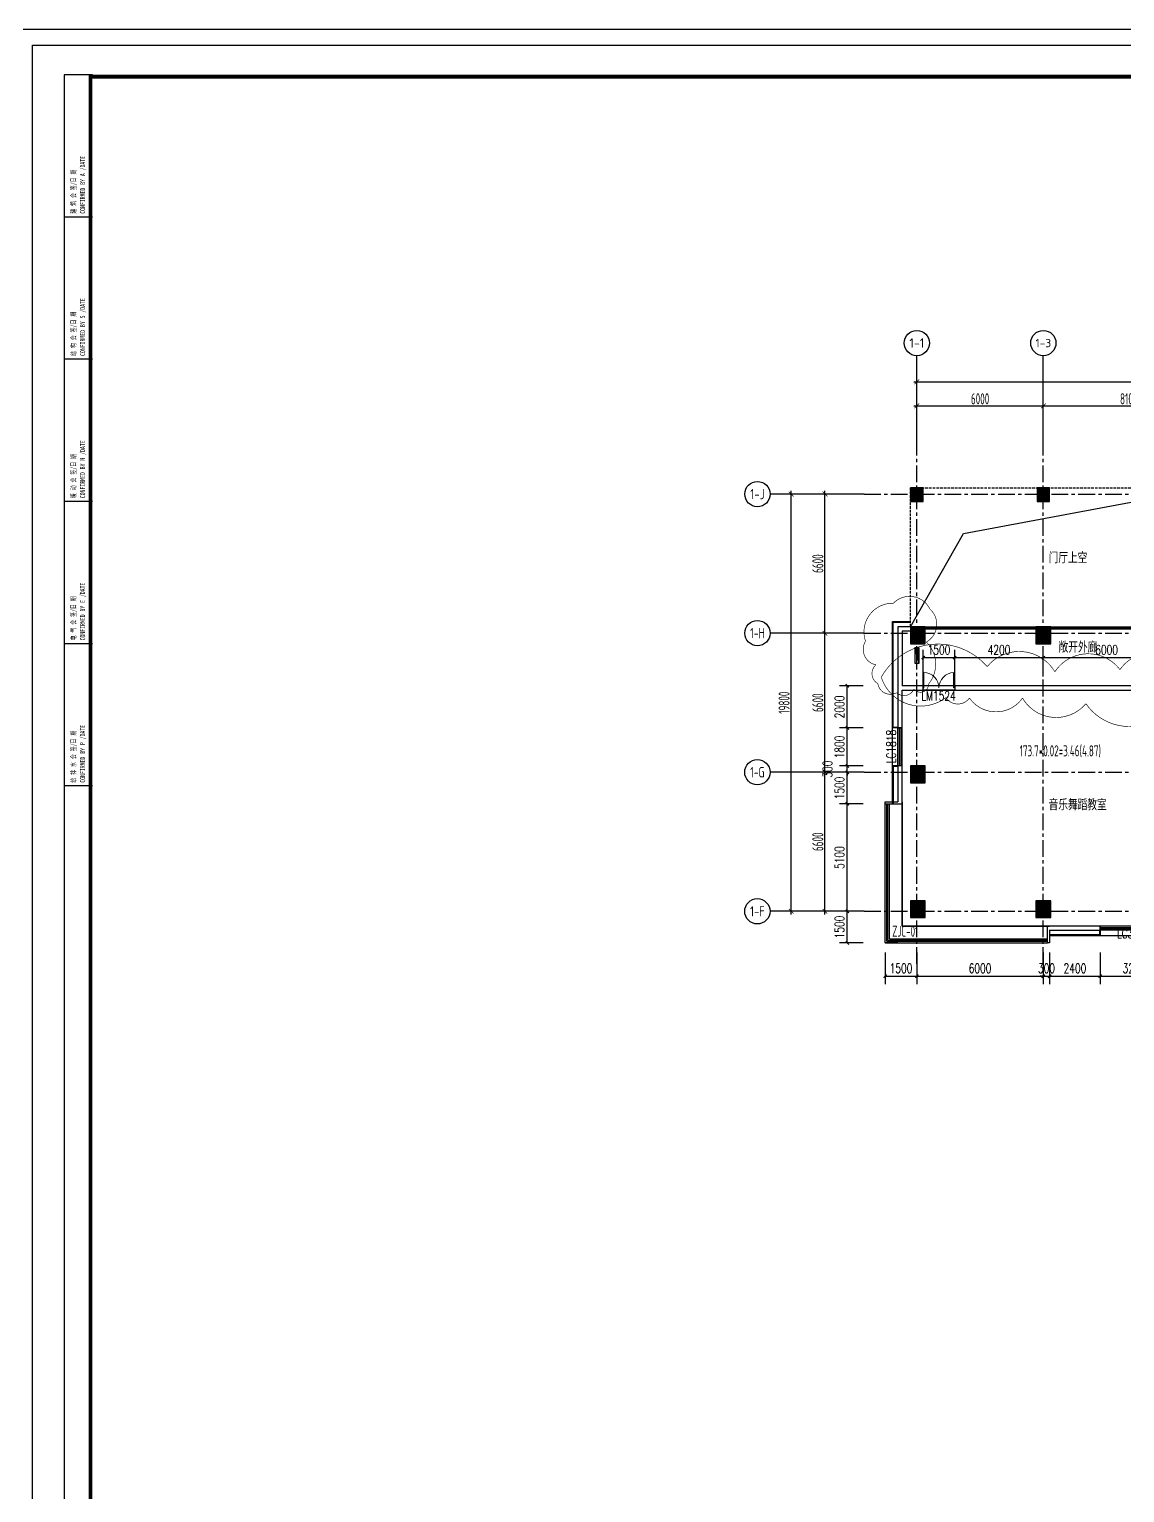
# Model space of a CAD drawing. Header units: millimetres. Extents: x -1048436 to -185795, y -983427 to 400387.
# Drawn here: x -795614 to -743652, y -324210 to -254760 of the extents above; entities that cross this region are included whole.
import ezdxf
from ezdxf.enums import TextEntityAlignment as Align

# ---------------------------------------------------------------- set-up
doc = ezdxf.new("R2010")
doc.units = ezdxf.units.MM
doc.header["$LTSCALE"] = 500
doc.linetypes.add('DASH', pattern=[0.35, 0.25, -0.1])
doc.linetypes.add('一层轴网$0$CENTER', pattern=[50.8, 31.75, -6.35, 6.35, -6.35])
for name, color, linetype in [('2017_11-sheet-L2$0$C-SHET-TTLB', 11, 'Continuous'), ('AXIS_TEXT', 7, 'Continuous'), ('C-SHET-TTLB', 11, 'Continuous'), ('COLUMN', 254, 'Continuous'), ('P-消火栓-VPIPE', 1, 'Continuous'), ('PUB_DIM', 3, 'Continuous'), ('PUB_HATCH', 8, 'Continuous'), ('WINDOW', 4, 'Continuous'), ('WINDOW_TEXT', 7, 'Continuous'), ('一层轴网$0$建-文字', 4, 'Continuous'), ('一层轴网$0$建-符号', 150, 'Continuous'), ('一层轴网$0$建-轴线', 1, '一层轴网$0$CENTER'), ('建-墙', 254, 'Continuous'), ('建-幕墙', 140, 'Continuous'), ('建-文字', 4, 'Continuous'), ('建-楼梯-扶手栏杆', 3, 'Continuous'), ('建-符号-门编号', 13, 'Continuous'), ('建-门扇', 32, 'Continuous')]:
    doc.layers.add(name, color=color, linetype=linetype)
doc.layers.add('建-非打-01', color=6, linetype='Continuous', plot=False)
doc.styles.add('2017_11-sheet-L2$0$SHEET-ECADI', font='simhei.ttf', dxfattribs={"width": 0.7})
doc.styles.add('_TCH_DIM_T3', font='SIMPLEX', dxfattribs={"width": 0.705882, "bigfont": 'GBCBIG'})
doc.styles.add('_TCH_WINDOW', font='SIMPLEX', dxfattribs={"height": 3.5, "bigfont": 'GBCBIG'})
doc.styles.add('COMPLEX', font='COMPLEX')
doc.styles.add('ECADI', font='hzs.shx', dxfattribs={"width": 0.7, "bigfont": 'hztxt.shx'})
doc.styles.add('XD2008', font='xd-hzs.shx', dxfattribs={"width": 0.7, "bigfont": 'xd-hztxt.shx'})
doc.styles.add('一层轴网$0$XD2008', font='xd-hzs.shx', dxfattribs={"width": 0.7, "bigfont": 'xd-hztxt.shx'})
doc.styles.add('一层轴网$0$XD2008_T3', font='xd-hzs.shx', dxfattribs={"width": 0.7, "bigfont": 'xd-hztxt.shx'})
doc.dimstyles.new('_TCH_ARCH&&150', dxfattribs={"dimtxt": 446.25, "dimasz": 150, "dimexe": 375, "dimexo": 450, "dimgap": 150, "dimtad": 1, "dimdec": 0, "dimzin": 0, "dimdsep": 46, "dimtxsty": '_TCH_DIM_T3', "dimblk": 'ARCHTICK', "dimcen": 0.09, "dimclrt": 7, "dimazin": 2, "dimtfac": 1, "dimtdec": 0, "dimtix": 1, "dimtmove": 2, "dimatfit": 3, "dimldrblk": 'ARCHTICK', "dimfxl": 1, "dimtolj": 1, "dimtzin": 0, "dimarcsym": 0})
doc.dimstyles.new('一层轴网$0$XD100&&150', dxfattribs={"dimtxt": 525, "dimasz": 225, "dimexe": 150, "dimexo": 150, "dimgap": 75, "dimtad": 1, "dimdec": 0, "dimdsep": 46, "dimtxsty": '一层轴网$0$XD2008_T3', "dimblk": '一层轴网$0$_ARCHTICK', "dimcen": 2.5, "dimdle": 150, "dimclrt": 7, "dimaunit": 1, "dimadec": 0, "dimazin": 0, "dimtfac": 1, "dimtdec": 0, "dimtix": 1, "dimtmove": 0, "dimatfit": 3, "dimfxl": 1, "dimtolj": 1, "dimtzin": 0, "dimarcsym": 0})

# ---------------------------------------------------------------- blocks, each defined once
blk = doc.blocks.new('_AXISO')
blk.add_circle((0, 0), 0.5)
at = {"layer": 'AXIS_TEXT', "style": 'COMPLEX', "width": 1.041667}
blk.add_attdef('A', text='', height=0.56, dxfattribs=at).set_placement((-0.25, -0.28), (0.25, -0.28), align=Align.FIT)
blk = doc.blocks.new('一层轴网$0$_ARCHTICK')
at = {"color": 0, "linetype": 'ByBlock', "const_width": 0.15}
blk.add_lwpolyline([(-0.5, -0.5), (0.5, 0.5)], dxfattribs=at)
blk = doc.blocks.new('*D2916')
at = {"layer": 'Defpoints', "color": 0, "transparency": 16777216}
for p in [(-4510, 79776), (-2650, 79776), (-2650, 73176)]:
    blk.add_point(p, dxfattribs=at)
at = {"layer": '一层轴网$0$建-符号', "color": 0, "lineweight": -2, "transparency": 16777216}
for p, q in [((-4510, 73026), (-4510, 79926)), ((-2800, 79776), (-4660, 79776)), ((-2800, 73176), (-4660, 73176))]:
    blk.add_line(p, q, dxfattribs=at)
at = {"layer": '一层轴网$0$建-符号', "color": 0, "lineweight": -2, "transparency": 16777216, "xscale": 225, "yscale": 225, "zscale": 225}
for p, rotation in [((-4510, 79776), 90), ((-4510, 73176), 270)]:
    blk.add_blockref('一层轴网$0$_ARCHTICK', p, dxfattribs=dict(at, rotation=rotation))
at = {"layer": '一层轴网$0$建-符号', "color": 7, "transparency": 16777216, "insert": (-4848, 76476), "char_height": 525, "attachment_point": 5, "rotation": 90, "style": '一层轴网$0$XD2008_T3'}
blk.add_mtext('\\A1;6600', dxfattribs=at)
blk = doc.blocks.new('*D2917')
at = {"layer": 'Defpoints', "color": 0, "transparency": 16777216}
for p in [(-4510, 73176), (-2650, 73176), (-2650, 66576)]:
    blk.add_point(p, dxfattribs=at)
at = {"layer": '一层轴网$0$建-符号', "color": 0, "lineweight": -2, "transparency": 16777216}
for p, q in [((-2800, 73176), (-4660, 73176)), ((-4510, 66426), (-4510, 73326)), ((-2800, 66576), (-4660, 66576))]:
    blk.add_line(p, q, dxfattribs=at)
at = {"layer": '一层轴网$0$建-符号', "color": 0, "lineweight": -2, "transparency": 16777216, "xscale": 225, "yscale": 225, "zscale": 225}
for p, rotation in [((-4510, 73176), 90), ((-4510, 66576), 270)]:
    blk.add_blockref('一层轴网$0$_ARCHTICK', p, dxfattribs=dict(at, rotation=rotation))
at = {"layer": '一层轴网$0$建-符号', "color": 7, "transparency": 16777216, "insert": (-4848, 69876), "char_height": 525, "attachment_point": 5, "rotation": 90, "style": '一层轴网$0$XD2008_T3'}
blk.add_mtext('\\A1;6600', dxfattribs=at)
blk = doc.blocks.new('*D2918')
at = {"layer": 'Defpoints', "color": 0, "transparency": 16777216}
for p in [(-4510, 66576), (-2650, 66576), (-2650, 59976)]:
    blk.add_point(p, dxfattribs=at)
at = {"layer": '一层轴网$0$建-符号', "color": 0, "lineweight": -2, "transparency": 16777216}
for p, q in [((-4510, 59826), (-4510, 66726)), ((-2800, 66576), (-4660, 66576)), ((-2800, 59976), (-4660, 59976))]:
    blk.add_line(p, q, dxfattribs=at)
at = {"layer": '一层轴网$0$建-符号', "color": 0, "lineweight": -2, "transparency": 16777216, "xscale": 225, "yscale": 225, "zscale": 225}
for p, rotation in [((-4510, 66576), 90), ((-4510, 59976), 270)]:
    blk.add_blockref('一层轴网$0$_ARCHTICK', p, dxfattribs=dict(at, rotation=rotation))
at = {"layer": '一层轴网$0$建-符号', "color": 7, "transparency": 16777216, "insert": (-4848, 63276), "char_height": 525, "attachment_point": 5, "rotation": 90, "style": '一层轴网$0$XD2008_T3'}
blk.add_mtext('\\A1;6600', dxfattribs=at)
blk = doc.blocks.new('*D2919')
at = {"layer": 'Defpoints', "color": 0, "transparency": 16777216}
for p in [(-6110, 79776), (-4885, 79776), (-4885, 59976)]:
    blk.add_point(p, dxfattribs=at)
at = {"layer": '一层轴网$0$建-符号', "color": 0, "lineweight": -2, "transparency": 16777216}
for p, q in [((-6110, 59826), (-6110, 79926)), ((-5035, 79776), (-6260, 79776)), ((-5035, 59976), (-6260, 59976))]:
    blk.add_line(p, q, dxfattribs=at)
at = {"layer": '一层轴网$0$建-符号', "color": 0, "lineweight": -2, "transparency": 16777216, "xscale": 225, "yscale": 225, "zscale": 225}
for p, rotation in [((-6110, 79776), 90), ((-6110, 59976), 270)]:
    blk.add_blockref('一层轴网$0$_ARCHTICK', p, dxfattribs=dict(at, rotation=rotation))
at = {"layer": '一层轴网$0$建-符号', "color": 7, "transparency": 16777216, "insert": (-6448, 69876), "char_height": 525, "attachment_point": 5, "rotation": 90, "style": '一层轴网$0$XD2008_T3'}
blk.add_mtext('\\A1;19800', dxfattribs=at)
blk = doc.blocks.new('*D2920')
at = {"layer": 'Defpoints', "color": 0, "transparency": 16777216}
for p in [(5850, 83960), (-150, 82276), (5850, 82276)]:
    blk.add_point(p, dxfattribs=at)
at = {"layer": '一层轴网$0$建-符号', "color": 0, "lineweight": -2, "transparency": 16777216}
for p, q in [((-150, 82426), (-150, 84110)), ((5850, 82426), (5850, 84110)), ((-300, 83960), (6000, 83960))]:
    blk.add_line(p, q, dxfattribs=at)
at = {"layer": '一层轴网$0$建-符号', "color": 0, "lineweight": -2, "transparency": 16777216, "xscale": 225, "yscale": 225, "zscale": 225, "rotation": 180}
blk.add_blockref('一层轴网$0$_ARCHTICK', (-150, 83960), dxfattribs=at)
at = {"layer": '一层轴网$0$建-符号', "color": 0, "lineweight": -2, "transparency": 16777216, "xscale": 225, "yscale": 225, "zscale": 225}
blk.add_blockref('一层轴网$0$_ARCHTICK', (5850, 83960), dxfattribs=at)
at = {"layer": '一层轴网$0$建-符号', "color": 7, "transparency": 16777216, "insert": (2850, 84298), "char_height": 525, "attachment_point": 5, "style": '一层轴网$0$XD2008_T3'}
blk.add_mtext('\\A1;6000', dxfattribs=at)
blk = doc.blocks.new('*D2921')
at = {"layer": 'Defpoints', "color": 0, "transparency": 16777216}
for p in [(13950, 83960), (5850, 82276), (13950, 82276)]:
    blk.add_point(p, dxfattribs=at)
at = {"layer": '一层轴网$0$建-符号', "color": 0, "lineweight": -2, "transparency": 16777216}
for p, q in [((5850, 82426), (5850, 84110)), ((13950, 82426), (13950, 84110)), ((5700, 83960), (14100, 83960))]:
    blk.add_line(p, q, dxfattribs=at)
at = {"layer": '一层轴网$0$建-符号', "color": 0, "lineweight": -2, "transparency": 16777216, "xscale": 225, "yscale": 225, "zscale": 225, "rotation": 180}
blk.add_blockref('一层轴网$0$_ARCHTICK', (5850, 83960), dxfattribs=at)
at = {"layer": '一层轴网$0$建-符号', "color": 0, "lineweight": -2, "transparency": 16777216, "xscale": 225, "yscale": 225, "zscale": 225}
blk.add_blockref('一层轴网$0$_ARCHTICK', (13950, 83960), dxfattribs=at)
at = {"layer": '一层轴网$0$建-符号', "color": 7, "transparency": 16777216, "insert": (9900, 84297), "char_height": 525, "attachment_point": 5, "style": '一层轴网$0$XD2008_T3'}
blk.add_mtext('\\A1;8100', dxfattribs=at)
blk = doc.blocks.new('*D2930')
at = {"layer": 'Defpoints', "color": 0, "transparency": 16777216}
for p in [(58950, 85100), (-150, 84110), (58950, 84110)]:
    blk.add_point(p, dxfattribs=at)
at = {"layer": '一层轴网$0$建-符号', "color": 0, "lineweight": -2, "transparency": 16777216}
for p, q in [((-300, 85100), (59100, 85100)), ((-150, 84260), (-150, 85250)), ((58950, 84260), (58950, 85250))]:
    blk.add_line(p, q, dxfattribs=at)
at = {"layer": '一层轴网$0$建-符号', "color": 0, "lineweight": -2, "transparency": 16777216, "xscale": 225, "yscale": 225, "zscale": 225, "rotation": 180}
blk.add_blockref('一层轴网$0$_ARCHTICK', (-150, 85100), dxfattribs=at)
at = {"layer": '一层轴网$0$建-符号', "color": 0, "lineweight": -2, "transparency": 16777216, "xscale": 225, "yscale": 225, "zscale": 225}
blk.add_blockref('一层轴网$0$_ARCHTICK', (58950, 85100), dxfattribs=at)
at = {"layer": '一层轴网$0$建-符号', "color": 7, "transparency": 16777216, "insert": (29400, 85437.5), "char_height": 525, "attachment_point": 5, "style": '一层轴网$0$XD2008_T3'}
blk.add_mtext('\\A1;59100', dxfattribs=at)
blk = doc.blocks.new('2017_11-sheet-L2$0$2014SHEET-L')
at = {"layer": '2017_11-sheet-L2$0$C-SHET-TTLB'}
for p, q in [((0, -45), (-9, -45)), ((0, -90), (-9, -90)), ((0, -135), (-9, -135)), ((0, -180), (-9, -180)), ((0, -225), (-9, -225))]:
    blk.add_line(p, q, dxfattribs=at)
at = {"layer": '2017_11-sheet-L2$0$C-SHET-TTLB', "style": '2017_11-sheet-L2$0$SHEET-ECADI', "width": 0.7}
for s, p in [('建 筑 会 签/日 期', (-5.24, -43.96)), ('CONFIRMED BY A /DATE', (-2.33, -43.96)), ('CONFIRMED BY S /DATE', (-2.33, -88.96)), ('结 构 会 签/日 期', (-5.24, -88.96)), ('CONFIRMED BY M /DATE', (-2.33, -133.96)), ('暖 动 会 签/日 期', (-5.24, -133.96)), ('电 气 会 签/日 期', (-5.24, -178.96)), ('CONFIRMED BY E /DATE', (-2.33, -178.96)), ('给 排 水 会 签/日 期', (-5.24, -223.96)), ('CONFIRMED BY P /DATE', (-2.33, -223.96))]:
    blk.add_text(s, height=1.6, rotation=90, dxfattribs=at).set_placement(p)
blk = doc.blocks.new('2017_11-sheet-L2', base_point=(18.4, 410))
at = {"layer": '2017_11-sheet-L2$0$C-SHET-TTLB'}
blk.add_blockref('2017_11-sheet-L2$0$2014SHEET-L', (19, 410.6), dxfattribs=at)
blk = doc.blocks.new('集团图框A0')
at = {"layer": 'C-SHET-TTLB'}
for p, q in [((-168.27, -1226.77), (-168.27, -2048.97)), ((-159.27, -1226.77), (-168.27, -1226.77))]:
    blk.add_line(p, q, dxfattribs=at)
for points in [[(1015.73, -1212.37), (1015.73, -2063.37), (-183.27, -2063.37), (-183.27, -1212.37)], [(1010.73, -1217.37), (1010.73, -2058.37), (-178.27, -2058.37), (-178.27, -1217.37)]]:
    blk.add_lwpolyline(points, close=True, dxfattribs=at)
at = {"layer": 'C-SHET-TTLB', "const_width": 1.2}
blk.add_lwpolyline([(-159.87, -1227.37), (1000.73, -1227.37), (1000.73, -2048.37), (-159.87, -2048.37)], close=True, dxfattribs=at)
at = {"layer": 'C-SHET-TTLB'}
blk.add_blockref('2017_11-sheet-L2', (-159.87, -1227.37), dxfattribs=at)
at = {"color": 2, "style": 'ECADI', "width": 0.7}
for tag, p in [('序号1', (929.61, -1745.73)), ('记要1', (957.8, -1745.75)), ('日期1', (993.15, -1745.56)), ('序号2', (929.61, -1751.61)), ('记要2', (957.8, -1751.63)), ('日期2', (993.15, -1751.44)), ('序号3', (929.61, -1757.47)), ('记要3', (957.8, -1757.49)), ('日期3', (993.15, -1757.31)), ('序号4', (929.61, -1763.36)), ('记要4', (957.8, -1763.38)), ('日期4', (993.15, -1763.19)), ('合作设计单位', (962.41, -1906.6)), ('审定人', (961.73, -1925.59)), ('审核人', (961.73, -1935.07)), ('设计总负责人', (961.73, -1944.83)), ('专业负责人', (961.73, -1955.56)), ('校对人', (961.73, -1965.81)), ('设计人', (961.73, -1975.68)), ('建设单位上', (964.26, -1983.78)), ('建设单位中', (964.26, -1987.74)), ('建设单位下', (964.26, -1991.58)), ('项目名称上', (964.24, -1996.15)), ('项目名称中', (964.24, -2000.23)), ('项目名称下', (964.24, -2004.18)), ('子项', (963.47, -2010.78)), ('图名上', (964.36, -2017.44)), ('图名中', (964.36, -2021.34)), ('图名下', (964.36, -2025.46)), ('工程编号', (946.99, -2031.42)), ('阶段', (983.81, -2031.45)), ('比例', (945.85, -2038.04)), ('专业', (983.61, -2037.82)), ('日期', (945.99, -2044.58)), ('图别、图号', (985.93, -2044.68))]:
    blk.add_attdef(tag, text='', height=3.5, dxfattribs=at).set_placement(p, align=Align.MIDDLE)
blk = doc.blocks.new('A0')
blk.add_blockref('集团图框A0', (-1070456.26, -656962.74))
blk = doc.blocks.new('PA-X单栓')
blk.add_line((-162, 57), (325, 200))
blk.add_lwpolyline([(-162, 57), (325, 57), (325, 200), (-162, 200)], close=True)
blk.add_solid([(325, 57), (325, 200), (-162, 57)])
blk = doc.blocks.new('fghfgh')
at = {"layer": 'P-消火栓-VPIPE', "linetype": 'ByBlock', "xscale": 1.5, "yscale": 1.5, "zscale": 1.5, "rotation": 90}
blk.add_blockref('PA-X单栓', (-753311, -284605), dxfattribs=at)
blk = doc.blocks.new('A$C5F49506C')
blk.add_line((-132993, 94501), (-132993, 94251))
at = {"layer": '建-幕墙'}
for points in [[(-142843, 100501), (-142843, 109151), (-141992, 109151)], [(-142593, 104101), (-142843, 104101), (-142843, 109151), (-141992, 109151)], [(-142593, 104131), (-142813, 104131), (-142813, 109121), (-141992, 109121)], [(-142593, 102301), (-142843, 102301), (-142843, 100501)], [(-142593, 102271), (-142813, 102271), (-142813, 100501)], [(-135393, 94251), (-127441, 94251), (-127441, 95101)], [(-132993, 94501), (-132993, 94251), (-135393, 94251)], [(-133023, 94501), (-133023, 94281), (-135393, 94281)]]:
    blk.add_lwpolyline(points, dxfattribs=at)
blk = doc.blocks.new('_ArchTick')
at = {"color": 0, "linetype": 'ByBlock', "const_width": 0.4}
blk.add_lwpolyline([(-0.5, -0.5), (0.5, 0.5)], dxfattribs=at)
blk = doc.blocks.new('*D1473')
at = {"layer": 'Defpoints', "color": 0, "transparency": 16777216}
for p in [(-756812, -285918), (-755606, -285918), (-755606, -287918)]:
    blk.add_point(p, dxfattribs=at)
at = {"layer": 'PUB_DIM', "color": 0, "lineweight": -2, "transparency": 16777216}
for p, q in [((-756056, -285918), (-757187, -285918)), ((-756812, -287918), (-756812, -285918)), ((-756056, -287918), (-757187, -287918))]:
    blk.add_line(p, q, dxfattribs=at)
at = {"layer": 'PUB_DIM', "color": 0, "lineweight": -2, "transparency": 16777216, "xscale": 150, "yscale": 150, "zscale": 150}
for p, rotation in [((-756812, -285918), 90), ((-756812, -287918), 270)]:
    blk.add_blockref('_ArchTick', p, dxfattribs=dict(at, rotation=rotation))
at = {"layer": 'PUB_DIM', "color": 7, "transparency": 16777216, "insert": (-757185, -286918), "char_height": 446.2, "attachment_point": 5, "rotation": 90, "style": '_TCH_DIM_T3'}
blk.add_mtext('\\A1;2000', dxfattribs=at)
blk = doc.blocks.new('*D1474')
at = {"layer": 'Defpoints', "color": 0, "transparency": 16777216}
for p in [(-756812, -287918), (-755606, -287918), (-755606, -289718)]:
    blk.add_point(p, dxfattribs=at)
at = {"layer": 'PUB_DIM', "color": 0, "lineweight": -2, "transparency": 16777216}
for p, q in [((-756056, -287918), (-757187, -287918)), ((-756812, -289718), (-756812, -287918)), ((-756056, -289718), (-757187, -289718))]:
    blk.add_line(p, q, dxfattribs=at)
at = {"layer": 'PUB_DIM', "color": 0, "lineweight": -2, "transparency": 16777216, "xscale": 150, "yscale": 150, "zscale": 150}
for p, rotation in [((-756812, -287918), 90), ((-756812, -289718), 270)]:
    blk.add_blockref('_ArchTick', p, dxfattribs=dict(at, rotation=rotation))
at = {"layer": 'PUB_DIM', "color": 7, "transparency": 16777216, "insert": (-757185, -288818), "char_height": 446.2, "attachment_point": 5, "rotation": 90, "style": '_TCH_DIM_T3'}
blk.add_mtext('\\A1;1800', dxfattribs=at)
blk = doc.blocks.new('*D1475')
at = {"layer": 'Defpoints', "color": 0, "transparency": 16777216}
for p in [(-756812, -289718), (-755606, -289718), (-755606, -290018)]:
    blk.add_point(p, dxfattribs=at)
at = {"layer": 'PUB_DIM', "color": 0, "lineweight": -2, "transparency": 16777216}
for p, q in [((-756812, -289718), (-756812, -289568)), ((-756056, -289718), (-757187, -289718)), ((-756056, -290018), (-757187, -290018)), ((-756812, -290018), (-756812, -289718)), ((-756812, -290018), (-756812, -290168))]:
    blk.add_line(p, q, dxfattribs=at)
at = {"layer": 'PUB_DIM', "color": 0, "lineweight": -2, "transparency": 16777216, "xscale": 150, "yscale": 150, "zscale": 150}
for p, rotation in [((-756812, -289718), 270), ((-756812, -290018), 90)]:
    blk.add_blockref('_ArchTick', p, dxfattribs=dict(at, rotation=rotation))
at = {"layer": 'PUB_DIM', "color": 7, "transparency": 16777216, "insert": (-757750, -289868), "char_height": 446.2, "attachment_point": 5, "rotation": 90, "style": '_TCH_DIM_T3'}
blk.add_mtext('\\A1;300', dxfattribs=at)
blk = doc.blocks.new('*D1476')
at = {"layer": 'Defpoints', "color": 0, "transparency": 16777216}
for p in [(-756812, -290018), (-755606, -290018), (-755606, -291518)]:
    blk.add_point(p, dxfattribs=at)
at = {"layer": 'PUB_DIM', "color": 0, "lineweight": -2, "transparency": 16777216}
for p, q in [((-756056, -290018), (-757187, -290018)), ((-756812, -291518), (-756812, -290018)), ((-756056, -291518), (-757187, -291518))]:
    blk.add_line(p, q, dxfattribs=at)
at = {"layer": 'PUB_DIM', "color": 0, "lineweight": -2, "transparency": 16777216, "xscale": 150, "yscale": 150, "zscale": 150}
for p, rotation in [((-756812, -290018), 90), ((-756812, -291518), 270)]:
    blk.add_blockref('_ArchTick', p, dxfattribs=dict(at, rotation=rotation))
at = {"layer": 'PUB_DIM', "color": 7, "transparency": 16777216, "insert": (-757185, -290768), "char_height": 446.2, "attachment_point": 5, "rotation": 90, "style": '_TCH_DIM_T3'}
blk.add_mtext('\\A1;1500', dxfattribs=at)
blk = doc.blocks.new('*D1477')
at = {"layer": 'Defpoints', "color": 0, "transparency": 16777216}
for p in [(-756812, -291518), (-755606, -291518), (-755606, -296618)]:
    blk.add_point(p, dxfattribs=at)
at = {"layer": 'PUB_DIM', "color": 0, "lineweight": -2, "transparency": 16777216}
for p, q in [((-756056, -291518), (-757187, -291518)), ((-756812, -296618), (-756812, -291518)), ((-756056, -296618), (-757187, -296618))]:
    blk.add_line(p, q, dxfattribs=at)
at = {"layer": 'PUB_DIM', "color": 0, "lineweight": -2, "transparency": 16777216, "xscale": 150, "yscale": 150, "zscale": 150}
for p, rotation in [((-756812, -291518), 90), ((-756812, -296618), 270)]:
    blk.add_blockref('_ArchTick', p, dxfattribs=dict(at, rotation=rotation))
at = {"layer": 'PUB_DIM', "color": 7, "transparency": 16777216, "insert": (-757185, -294068), "char_height": 446.2, "attachment_point": 5, "rotation": 90, "style": '_TCH_DIM_T3'}
blk.add_mtext('\\A1;5100', dxfattribs=at)
blk = doc.blocks.new('*D1478')
at = {"layer": 'Defpoints', "color": 0, "transparency": 16777216}
for p in [(-756812, -296618), (-755606, -296618), (-755606, -298118)]:
    blk.add_point(p, dxfattribs=at)
at = {"layer": 'PUB_DIM', "color": 0, "lineweight": -2, "transparency": 16777216}
for p, q in [((-756056, -296618), (-757187, -296618)), ((-756812, -298118), (-756812, -296618)), ((-756056, -298118), (-757187, -298118))]:
    blk.add_line(p, q, dxfattribs=at)
at = {"layer": 'PUB_DIM', "color": 0, "lineweight": -2, "transparency": 16777216, "xscale": 150, "yscale": 150, "zscale": 150}
for p, rotation in [((-756812, -296618), 90), ((-756812, -298118), 270)]:
    blk.add_blockref('_ArchTick', p, dxfattribs=dict(at, rotation=rotation))
at = {"layer": 'PUB_DIM', "color": 7, "transparency": 16777216, "insert": (-757185, -297368), "char_height": 446.2, "attachment_point": 5, "rotation": 90, "style": '_TCH_DIM_T3'}
blk.add_mtext('\\A1;1500', dxfattribs=at)
blk = doc.blocks.new('*D1479')
at = {"layer": 'Defpoints', "color": 0, "transparency": 16777216}
for p in [(-751713, -284580), (-753213, -285918), (-751713, -285918)]:
    blk.add_point(p, dxfattribs=at)
at = {"layer": 'PUB_DIM', "color": 0, "lineweight": -2, "transparency": 16777216}
for p, q in [((-753213, -285468), (-753213, -284205)), ((-753213, -284580), (-751713, -284580)), ((-751713, -285468), (-751713, -284205))]:
    blk.add_line(p, q, dxfattribs=at)
at = {"layer": 'PUB_DIM', "color": 0, "lineweight": -2, "transparency": 16777216, "xscale": 150, "yscale": 150, "zscale": 150, "rotation": 180}
blk.add_blockref('_ArchTick', (-753213, -284580), dxfattribs=at)
at = {"layer": 'PUB_DIM', "color": 0, "lineweight": -2, "transparency": 16777216, "xscale": 150, "yscale": 150, "zscale": 150}
blk.add_blockref('_ArchTick', (-751713, -284580), dxfattribs=at)
at = {"layer": 'PUB_DIM', "color": 7, "transparency": 16777216, "insert": (-752463, -284207), "char_height": 446.2, "attachment_point": 5, "style": '_TCH_DIM_T3'}
blk.add_mtext('\\A1;1500', dxfattribs=at)
blk = doc.blocks.new('*D1480')
at = {"layer": 'Defpoints', "color": 0, "transparency": 16777216}
for p in [(-747513, -284580), (-751713, -285918), (-747513, -285918)]:
    blk.add_point(p, dxfattribs=at)
at = {"layer": 'PUB_DIM', "color": 0, "lineweight": -2, "transparency": 16777216}
for p, q in [((-751713, -285468), (-751713, -284205)), ((-751713, -284580), (-747513, -284580)), ((-747513, -285468), (-747513, -284205))]:
    blk.add_line(p, q, dxfattribs=at)
at = {"layer": 'PUB_DIM', "color": 0, "lineweight": -2, "transparency": 16777216, "xscale": 150, "yscale": 150, "zscale": 150, "rotation": 180}
blk.add_blockref('_ArchTick', (-751713, -284580), dxfattribs=at)
at = {"layer": 'PUB_DIM', "color": 0, "lineweight": -2, "transparency": 16777216, "xscale": 150, "yscale": 150, "zscale": 150}
blk.add_blockref('_ArchTick', (-747513, -284580), dxfattribs=at)
at = {"layer": 'PUB_DIM', "color": 7, "transparency": 16777216, "insert": (-749613, -284207), "char_height": 446.2, "attachment_point": 5, "style": '_TCH_DIM_T3'}
blk.add_mtext('\\A1;4200', dxfattribs=at)
blk = doc.blocks.new('*D1481')
at = {"layer": 'Defpoints', "color": 0, "transparency": 16777216}
for p in [(-741513, -284580), (-747513, -285918), (-741513, -285918)]:
    blk.add_point(p, dxfattribs=at)
at = {"layer": 'PUB_DIM', "color": 0, "lineweight": -2, "transparency": 16777216}
for p, q in [((-747513, -285468), (-747513, -284205)), ((-747513, -284580), (-741513, -284580)), ((-741513, -285468), (-741513, -284205))]:
    blk.add_line(p, q, dxfattribs=at)
at = {"layer": 'PUB_DIM', "color": 0, "lineweight": -2, "transparency": 16777216, "xscale": 150, "yscale": 150, "zscale": 150, "rotation": 180}
blk.add_blockref('_ArchTick', (-747513, -284580), dxfattribs=at)
at = {"layer": 'PUB_DIM', "color": 0, "lineweight": -2, "transparency": 16777216, "xscale": 150, "yscale": 150, "zscale": 150}
blk.add_blockref('_ArchTick', (-741513, -284580), dxfattribs=at)
at = {"layer": 'PUB_DIM', "color": 7, "transparency": 16777216, "insert": (-744513, -284207), "char_height": 446.2, "attachment_point": 5, "style": '_TCH_DIM_T3'}
blk.add_mtext('\\A1;6000', dxfattribs=at)
blk = doc.blocks.new('*D1980')
at = {"layer": 'Defpoints', "color": 0, "transparency": 16777216}
for p in [(-755013, -298118), (-753513, -298118), (-753513, -299696)]:
    blk.add_point(p, dxfattribs=at)
at = {"layer": 'PUB_DIM', "color": 0, "lineweight": -2, "transparency": 16777216}
for p, q in [((-755013, -298568), (-755013, -300071)), ((-753513, -298568), (-753513, -300071)), ((-755013, -299696), (-753513, -299696))]:
    blk.add_line(p, q, dxfattribs=at)
at = {"layer": 'PUB_DIM', "color": 0, "lineweight": -2, "transparency": 16777216, "xscale": 150, "yscale": 150, "zscale": 150, "rotation": 180}
blk.add_blockref('_ArchTick', (-755013, -299696), dxfattribs=at)
at = {"layer": 'PUB_DIM', "color": 0, "lineweight": -2, "transparency": 16777216, "xscale": 150, "yscale": 150, "zscale": 150}
blk.add_blockref('_ArchTick', (-753513, -299696), dxfattribs=at)
at = {"layer": 'PUB_DIM', "color": 7, "transparency": 16777216, "insert": (-754263, -299323), "char_height": 446.2, "attachment_point": 5, "style": '_TCH_DIM_T3'}
blk.add_mtext('\\A1;1500', dxfattribs=at)
blk = doc.blocks.new('*D1981')
at = {"layer": 'Defpoints', "color": 0, "transparency": 16777216}
for p in [(-753513, -298118), (-747513, -298118), (-747513, -299696)]:
    blk.add_point(p, dxfattribs=at)
at = {"layer": 'PUB_DIM', "color": 0, "lineweight": -2, "transparency": 16777216}
for p, q in [((-753513, -298568), (-753513, -300071)), ((-747513, -298568), (-747513, -300071)), ((-753513, -299696), (-747513, -299696))]:
    blk.add_line(p, q, dxfattribs=at)
at = {"layer": 'PUB_DIM', "color": 0, "lineweight": -2, "transparency": 16777216, "xscale": 150, "yscale": 150, "zscale": 150, "rotation": 180}
blk.add_blockref('_ArchTick', (-753513, -299696), dxfattribs=at)
at = {"layer": 'PUB_DIM', "color": 0, "lineweight": -2, "transparency": 16777216, "xscale": 150, "yscale": 150, "zscale": 150}
blk.add_blockref('_ArchTick', (-747513, -299696), dxfattribs=at)
at = {"layer": 'PUB_DIM', "color": 7, "transparency": 16777216, "insert": (-750513, -299323), "char_height": 446.2, "attachment_point": 5, "style": '_TCH_DIM_T3'}
blk.add_mtext('\\A1;6000', dxfattribs=at)
blk = doc.blocks.new('*D1982')
at = {"layer": 'Defpoints', "color": 0, "transparency": 16777216}
for p in [(-747513, -298118), (-747213, -298118), (-747213, -299696)]:
    blk.add_point(p, dxfattribs=at)
at = {"layer": 'PUB_DIM', "color": 0, "lineweight": -2, "transparency": 16777216}
for p, q in [((-747513, -298568), (-747513, -300071)), ((-747213, -298568), (-747213, -300071)), ((-747513, -299696), (-747663, -299696)), ((-747513, -299696), (-747213, -299696)), ((-747213, -299696), (-747063, -299696))]:
    blk.add_line(p, q, dxfattribs=at)
at = {"layer": 'PUB_DIM', "color": 0, "lineweight": -2, "transparency": 16777216, "xscale": 150, "yscale": 150, "zscale": 150}
blk.add_blockref('_ArchTick', (-747513, -299696), dxfattribs=at)
at = {"layer": 'PUB_DIM', "color": 0, "lineweight": -2, "transparency": 16777216, "xscale": 150, "yscale": 150, "zscale": 150, "rotation": 180}
blk.add_blockref('_ArchTick', (-747213, -299696), dxfattribs=at)
at = {"layer": 'PUB_DIM', "color": 7, "transparency": 16777216, "insert": (-747363, -299323), "char_height": 446.2, "attachment_point": 5, "style": '_TCH_DIM_T3'}
blk.add_mtext('\\A1;300', dxfattribs=at)
blk = doc.blocks.new('*D1983')
at = {"layer": 'Defpoints', "color": 0, "transparency": 16777216}
for p in [(-747213, -298118), (-744813, -298118), (-744813, -299696)]:
    blk.add_point(p, dxfattribs=at)
at = {"layer": 'PUB_DIM', "color": 0, "lineweight": -2, "transparency": 16777216}
for p, q in [((-747213, -298568), (-747213, -300071)), ((-744813, -298568), (-744813, -300071)), ((-747213, -299696), (-744813, -299696))]:
    blk.add_line(p, q, dxfattribs=at)
at = {"layer": 'PUB_DIM', "color": 0, "lineweight": -2, "transparency": 16777216, "xscale": 150, "yscale": 150, "zscale": 150, "rotation": 180}
blk.add_blockref('_ArchTick', (-747213, -299696), dxfattribs=at)
at = {"layer": 'PUB_DIM', "color": 0, "lineweight": -2, "transparency": 16777216, "xscale": 150, "yscale": 150, "zscale": 150}
blk.add_blockref('_ArchTick', (-744813, -299696), dxfattribs=at)
at = {"layer": 'PUB_DIM', "color": 7, "transparency": 16777216, "insert": (-746013, -299323), "char_height": 446.2, "attachment_point": 5, "style": '_TCH_DIM_T3'}
blk.add_mtext('\\A1;2400', dxfattribs=at)
blk = doc.blocks.new('*D1984')
at = {"layer": 'Defpoints', "color": 0, "transparency": 16777216}
for p in [(-744813, -298118), (-741613, -298118), (-741613, -299696)]:
    blk.add_point(p, dxfattribs=at)
at = {"layer": 'PUB_DIM', "color": 0, "lineweight": -2, "transparency": 16777216}
for p, q in [((-744813, -298568), (-744813, -300071)), ((-741613, -298568), (-741613, -300071)), ((-744813, -299696), (-741613, -299696))]:
    blk.add_line(p, q, dxfattribs=at)
at = {"layer": 'PUB_DIM', "color": 0, "lineweight": -2, "transparency": 16777216, "xscale": 150, "yscale": 150, "zscale": 150, "rotation": 180}
blk.add_blockref('_ArchTick', (-744813, -299696), dxfattribs=at)
at = {"layer": 'PUB_DIM', "color": 0, "lineweight": -2, "transparency": 16777216, "xscale": 150, "yscale": 150, "zscale": 150}
blk.add_blockref('_ArchTick', (-741613, -299696), dxfattribs=at)
at = {"layer": 'PUB_DIM', "color": 7, "transparency": 16777216, "insert": (-743213, -299323), "char_height": 446.2, "attachment_point": 5, "style": '_TCH_DIM_T3'}
blk.add_mtext('\\A1;3200', dxfattribs=at)
blk = doc.blocks.new('$DorLib2D$00000002')
for p, q in [((-0.5, 0), (-0.5, 0.4875)), ((-0.475, 0.4875), (-0.5, 0.4875)), ((-0.475, 0), (-0.475, 0.4875)), ((0.475, 0), (0.475, 0.4875)), ((0.475, 0.4875), (0.5, 0.4875)), ((0.5, 0), (0.5, 0.4875)), ((-0.5, 0), (-0.475, 0)), ((0.5, 0), (0.475, 0))]:
    blk.add_line(p, q)
at = {"lineweight": 13}
for centre, start, end in [((-0.4875, 0), 0, 88.53072), ((0.4875, 0), 91.46928, 180)]:
    blk.add_arc(centre, 0.4875, start, end, dxfattribs=at)
blk = doc.blocks.new('$TCHSYS$WIN2D')
for p, q in [((-0.5, 0.5), (0.5, 0.5)), ((-0.5, 0.5), (-0.5, -0.5)), ((0.5, 0.5), (0.5, -0.5)), ((0.5, 0.167), (-0.5, 0.167)), ((0.5, -0.167), (-0.5, -0.167)), ((-0.5, -0.5), (0.5, -0.5))]:
    blk.add_line(p, q)
blk = doc.blocks.new('一层轴网')
at = {"layer": '一层轴网$0$建-符号'}
for p, q in [((-150, 82276.4), (-150, 86342.8)), ((5850, 82276.4), (5850, 86342.8)), ((-2650, 79776.4), (-7112.2, 79776.4)), ((-7112.2, 79776.4), (-7112.2, 79776.4)), ((-2650, 73176.4), (-7112.2, 73176.4)), ((-7112.2, 73176.4), (-7112.2, 73176.4)), ((-7114.6, 66576.4), (-7114.6, 66576.4)), ((-2650, 66576.4), (-7112.2, 66576.4)), ((-7114.6, 59976.4), (-7114.6, 59976.4)), ((-2650, 59976.4), (-7112.2, 59976.4))]:
    blk.add_line(p, q, dxfattribs=at)
at = {"layer": '一层轴网$0$建-轴线', "ltscale": 0.05}
for p, q in [((-2650, 79776.4), (66950.9, 79776.4)), ((-2650, 73176.4), (54751.3, 73176.4)), ((-2650, 66576.4), (54751.3, 66576.4)), ((-2650, 59976.4), (54751.3, 59976.4))]:
    blk.add_line(p, q, dxfattribs=at)
for points in [[(-150, 57476.4), (-150, 82276.4)], [(5850, 57476.4), (5850, 82276.4)]]:
    blk.add_lwpolyline(points, dxfattribs=at)
at = {"layer": '一层轴网$0$建-符号'}
ref = blk.add_blockref('_AXISO', (-150, 86942.8), dxfattribs=dict(at, xscale=1200, yscale=1200, zscale=1200))
ref.add_attrib('A', '1-1', dxfattribs={"layer": '一层轴网$0$建-文字', "height": 451.95, "style": '一层轴网$0$XD2008', "width": 0.740606}).set_placement((-504, 86716.8), (204, 86716.8), align=Align.FIT)
ref = blk.add_blockref('_AXISO', (5850, 86942.8), dxfattribs=dict(at, xscale=1200, yscale=1200, zscale=1200))
ref.add_attrib('A', '1-3', dxfattribs={"layer": '一层轴网$0$建-文字', "height": 396.67, "style": '一层轴网$0$XD2008', "width": 0.808889}).set_placement((5479.8, 86744.4), (6220.2, 86744.4), align=Align.FIT)
ref = blk.add_blockref('_AXISO', (-7712.2, 79776.4), dxfattribs=dict(at, xscale=1200, yscale=1200, zscale=1200))
ref.add_attrib('A', '1-J', dxfattribs={"layer": '一层轴网$0$建-文字', "height": 489.18, "style": '一层轴网$0$XD2008', "width": 0.99711}).set_placement((-8053.7, 79531.8), (-7370.8, 79531.8), align=Align.FIT)
ref = blk.add_blockref('_AXISO', (-7712.2, 73176.4), dxfattribs=dict(at, xscale=1200, yscale=1200, zscale=1200))
ref.add_attrib('A', '1-H', dxfattribs={"layer": '一层轴网$0$建-文字', "height": 485.43, "style": '一层轴网$0$XD2008', "width": 0.936669}).set_placement((-8055, 72933.7), (-7369.5, 72933.7), align=Align.FIT)
ref = blk.add_blockref('_AXISO', (-7714.6, 66576.4), dxfattribs=dict(at, xscale=1200, yscale=1200, zscale=1200))
ref.add_attrib('A', '1-G', dxfattribs={"layer": '一层轴网$0$建-文字', "height": 491.02, "style": '一层轴网$0$XD2008', "width": 0.904461}).set_placement((-8055.3, 66330.9), (-7373.8, 66330.9), align=Align.FIT)
ref = blk.add_blockref('_AXISO', (-7714.6, 59976.4), dxfattribs=dict(at, xscale=1200, yscale=1200, zscale=1200))
ref.add_attrib('A', '1-F', dxfattribs={"layer": '一层轴网$0$建-文字', "height": 482.65, "style": '一层轴网$0$XD2008', "width": 0.961945}).set_placement((-8058.3, 59735.1), (-7370.8, 59735.1), align=Align.FIT)
for p1, p2, distance, picture, middle in [((-150, 84110), (58950, 84110), 990, '*D2930', (29400, 85437.5)), ((-150, 82276.4), (5850, 82276.4), 1683.6, '*D2920', (2850, 84297.5)), ((5850, 82276.4), (13950, 82276.4), 1683.6, '*D2921', (9900, 84297.5)), ((-4885, 59976.4), (-4885, 79776.4), 1225, '*D2919', (-6447.5, 69876.4)), ((-2650, 73176.4), (-2650, 79776.4), 1860, '*D2916', (-4847.5, 76476.4)), ((-2650, 66576.4), (-2650, 73176.4), 1860, '*D2917', (-4847.5, 69876.4)), ((-2650, 59976.4), (-2650, 66576.4), 1860, '*D2918', (-4847.5, 63276.4))]:
    dim = blk.add_aligned_dim(p1=p1, p2=p2, distance=distance, dimstyle='一层轴网$0$XD100&&150', dxfattribs=at)
    dim.commit()
    dim.dimension.update_dxf_attribs({"geometry": picture, "text_midpoint": middle})

msp = doc.modelspace()

# ---------------------------------------------------------------- hatches: boundary and pattern name
at = {"layer": 'PUB_HATCH'}
for points in [[(-753812.7, -276517.6), (-753812.7, -277167.6), (-753212.7, -277167.6), (-753212.7, -276517.6)], [(-747812.7, -276517.6), (-747812.7, -277167.6), (-747212.7, -277167.6), (-747212.7, -276517.6)], [(-753812.7, -283917.6), (-753112.7, -283917.6), (-753112.7, -283117.6), (-753812.7, -283117.6)], [(-747862.7, -283917.6), (-747162.7, -283917.6), (-747162.7, -283117.6), (-747862.7, -283117.6)], [(-753812.7, -290517.6), (-753112.7, -290517.6), (-753112.7, -289717.6), (-753812.7, -289717.6)], [(-753812.7, -296917.6), (-753112.7, -296917.6), (-753112.7, -296117.6), (-753812.7, -296117.6)], [(-747862.7, -296917.6), (-747162.7, -296917.6), (-747162.7, -296117.6), (-747862.7, -296117.6)]]:
    msp.add_hatch(color=256, dxfattribs=at).paths.add_polyline_path(points)

# ---------------------------------------------------------------- linework, layer by layer
for p, q in [((-754412.7, -298117.5), (-755012.7, -298117.5)), ((-747212.7, -298117.5), (-747312.7, -298117.5))]:
    msp.add_line(p, q)
for points in [[(-753211.1, -283117.5), (-739711.1, -283117.5), (-739711.1, -276517.5)], [(-754212.7, -291417.9), (-754212.7, -297317.5), (-747212.7, -297317.5)]]:
    msp.add_lwpolyline(points)
at = {"layer": 'COLUMN'}
for p, q in [((-753812.7, -276517.6), (-753812.7, -277167.6)), ((-753212.7, -276517.6), (-753812.7, -276517.6)), ((-753212.7, -277167.6), (-753212.7, -276517.6)), ((-747812.7, -276517.6), (-747812.7, -277167.6)), ((-747212.7, -276517.6), (-747812.7, -276517.6)), ((-747212.7, -277167.6), (-747212.7, -276517.6)), ((-753812.7, -277167.6), (-753212.7, -277167.6)), ((-747812.7, -277167.6), (-747212.7, -277167.6)), ((-753112.7, -283117.6), (-753812.7, -283117.6)), ((-753812.7, -283117.6), (-753812.7, -283917.6)), ((-753112.7, -283917.6), (-753112.7, -283117.6)), ((-747162.7, -283117.6), (-747862.7, -283117.6)), ((-747862.7, -283117.6), (-747862.7, -283917.6)), ((-747162.7, -283917.6), (-747162.7, -283117.6)), ((-753812.7, -283917.6), (-753112.7, -283917.6)), ((-747862.7, -283917.6), (-747162.7, -283917.6)), ((-753112.7, -289717.6), (-753812.7, -289717.6)), ((-753812.7, -289717.6), (-753812.7, -290517.6)), ((-753112.7, -290517.6), (-753112.7, -289717.6)), ((-753812.7, -290517.6), (-753112.7, -290517.6)), ((-753112.7, -296117.6), (-753812.7, -296117.6)), ((-753812.7, -296117.6), (-753812.7, -296917.6)), ((-753112.7, -296917.6), (-753112.7, -296117.6)), ((-747162.7, -296117.6), (-747862.7, -296117.6)), ((-747862.7, -296117.6), (-747862.7, -296917.6)), ((-747162.7, -296917.6), (-747162.7, -296117.6)), ((-753812.7, -296917.6), (-753112.7, -296917.6)), ((-747862.7, -296917.6), (-747162.7, -296917.6))]:
    msp.add_line(p, q, dxfattribs=at)
at = {"layer": 'WINDOW'}
for p, q in [((-755012.7, -298117.5), (-755012.7, -291517.9)), ((-754937.7, -298042.5), (-754937.7, -291517.9)), ((-754887.7, -297992.5), (-754887.7, -291517.9)), ((-754812.7, -297917.5), (-754812.7, -291517.9)), ((-754812.7, -297917.5), (-747312.7, -297917.5)), ((-755012.7, -298117.5), (-747312.7, -298117.5)), ((-754937.7, -298042.5), (-747312.7, -298042.5)), ((-754887.7, -297992.5), (-747312.7, -297992.5))]:
    msp.add_line(p, q, dxfattribs=at)
at = {"layer": '建-墙'}
for p, q in [((-753812.7, -283117.6), (-754412.7, -283117.6)), ((-754412.7, -283117.6), (-754412.7, -286017.9)), ((-753812.7, -283317.6), (-754212.7, -283317.6)), ((-754212.7, -283317.6), (-754212.7, -285917.9)), ((-753811.4, -283117.5), (-753811.4, -283117.6)), ((-753611.4, -283117.5), (-753811.4, -283117.5)), ((-753611.4, -283117.5), (-753611.4, -283117.6)), ((-754412.7, -286017.9), (-754412.7, -287917.9)), ((-753213.1, -285917.9), (-754212.7, -285917.9)), ((-754212.7, -286117.9), (-753213.1, -286117.9)), ((-754212.7, -287917.9), (-754212.7, -286117.9)), ((-753213.1, -286117.9), (-753213.1, -285917.9)), ((-741513.1, -285917.9), (-751713.1, -285917.9)), ((-751713.1, -285917.9), (-751713.1, -286117.9)), ((-751713.1, -286117.9), (-741513.1, -286117.9)), ((-754412.7, -287917.9), (-754212.7, -287917.9)), ((-754212.7, -289717.9), (-754412.7, -289717.9)), ((-754412.7, -289717.9), (-754412.7, -291417.9)), ((-754212.7, -291417.9), (-754212.7, -289717.9)), ((-755012.7, -291517.9), (-755012.7, -291417.9)), ((-755012.7, -291417.9), (-754412.7, -291417.9)), ((-755012.7, -291517.9), (-754212.7, -291517.9)), ((-754212.7, -291517.9), (-754212.7, -291417.9)), ((-747212.7, -297317.5), (-747312.7, -297317.5)), ((-747312.7, -298117.5), (-747312.7, -297317.5)), ((-744812.7, -297317.5), (-747212.7, -297317.5)), ((-747212.7, -297517.5), (-747212.7, -298117.5)), ((-747212.7, -297517.5), (-744812.7, -297517.5)), ((-744812.7, -297517.5), (-744812.7, -297317.5)), ((-747212.7, -298117.5), (-747312.7, -298117.5))]:
    msp.add_line(p, q, dxfattribs=at)
at = {"layer": '建-墙', "linetype": 'Continuous', "ltscale": 10000}
msp.add_lwpolyline([(-753811.1, -283117.5), (-751305.4, -278688.1), (-739711.1, -276517.5)], dxfattribs=at)
at = {"layer": '建-墙', "linetype": 'DASH'}
msp.add_lwpolyline([(-753811.1, -283117.5), (-753811.1, -276648.1), (-753811.1, -276517.5), (-739711.1, -276517.5)], dxfattribs=at)
at = {"layer": '建-楼梯-扶手栏杆'}
for points in [[(-753211.1, -283167.5), (-739661.1, -283167.5), (-739661.1, -277117.5)], [(-753211.1, -283217.5), (-739611.1, -283217.5), (-739611.1, -277117.5)]]:
    msp.add_lwpolyline(points, dxfattribs=at)
at = {"layer": '建-门扇'}
for p, q in [((-751713.1, -285917.9), (-753213.1, -285917.9)), ((-751713.1, -286117.9), (-753213.1, -286117.9))]:
    msp.add_line(p, q, dxfattribs=at)
at = {"layer": '建-非打-01', "color": 4, "const_width": 30}
for points in [[(-754626, -281996.3, 0.5205671), (-755948.8, -283795, 0.5205671), (-755450, -284921.9, 0.5205671), (-755363.3, -285810.5, 0.5205671), (-754474.2, -286243.9, 0.5205671), (-753650.2, -286070.5, 0.7185873), (-752956.2, -285833.7, 0.3905687), (-753064.6, -283838.4, 0.5205671), (-752891.2, -282278, 0.5205671), (-754626, -281996.3)], [(-755200.8, -285507.1, -0.5205671), (-750176.8, -285006.6, -0.5205671), (-746966.3, -285251.8, -0.5205671), (-743878.4, -285149.6, -0.5205671), (-740974.7, -285108.7, -0.5205671), (-738807, -285354, -0.5205671), (-738684.3, -285640, -0.5205671), (-739072.9, -286375.7, -0.5205671), (-741404.1, -286804.8, -0.5205671), (-745493.9, -286763.9, -0.5205671), (-748500, -286498.3, -0.5205671), (-751015.2, -286498.3, -0.5205671), (-752140, -286477.8, -0.5205671), (-755200.8, -285507.1)]]:
    msp.add_lwpolyline(points, format="xyb", dxfattribs=at)
at = {"layer": '建-非打-01'}
msp.add_lwpolyline([(-754212.7, -286117.9), (-739811.4, -286117.9), (-739811.4, -296117.6), (-739811.4, -296117.6), (-739811.4, -297317.5), (-754212.7, -297317.5)], close=True, dxfattribs=at)

# ---------------------------------------------------------------- block references
at = {"xscale": 150, "yscale": 150, "zscale": 150}
msp.add_blockref('A0', (159799713.8, 98471506.5), dxfattribs=at)
for name, p in [('一层轴网', (-753362.7, -356594)), ('A$C5F49506C', (-611819.6, -392018.5)), ('fghfgh', (0, 0))]:
    msp.add_blockref(name, p)
at = {"layer": 'WINDOW'}
ref = msp.add_blockref('$TCHSYS$WIN2D', (-754312.7, -288817.9), dxfattribs=dict(at, xscale=-1800, yscale=200, zscale=-1800, rotation=270))
ref.add_attrib('A', 'LC1818', (-754505.4, -289597.9), dxfattribs={"layer": 'WINDOW_TEXT', "height": 446.25, "rotation": 90, "style": '_TCH_WINDOW', "width": 0.705882})
ref = msp.add_blockref('$TCHSYS$WIN2D', (-743212.7, -297417.5), dxfattribs=dict(at, xscale=3200, yscale=-200, zscale=3200, rotation=180.000000000004))
ref.add_attrib('A', 'LC3218', (-744022.7, -297899), dxfattribs={"layer": 'WINDOW_TEXT', "height": 446.25, "style": '_TCH_WINDOW', "width": 0.705882})
at = {"layer": '建-门扇'}
ref = msp.add_blockref('$DorLib2D$00000002', (-752463.1, -286017.9), dxfattribs=dict(at, xscale=-1500, yscale=-1500, zscale=200, rotation=180.0000000000037))
ref.add_attrib('A', 'LM1524', (-753303.1, -286616.1), dxfattribs={"layer": '建-符号-门编号', "height": 446.25, "style": '_TCH_WINDOW', "width": 0.705882})

# ---------------------------------------------------------------- texts
at = {"layer": '建-文字', "style": 'XD2008', "width": 0.7}
for s, p in [('门厅上空', (-747261.8, -280101.4)), ('敞开外廊', (-746788.3, -284343.8)), ('音乐舞蹈教室', (-747261.8, -291821.2)), ('ZJC-01', (-754683.6, -297829.2))]:
    msp.add_text(s, height=525, dxfattribs=at).set_placement(p)
at = {"layer": '建-非打-01', "style": 'XD2008', "width": 0.7}
msp.add_text('173.7*0.02=3.46(4.87)', height=525, dxfattribs=at).set_placement((-748637.9, -289264.8))

# ---------------------------------------------------------------- dimensions: what is measured, and where the dimension line sits
at = {"layer": 'PUB_DIM'}
for p1, p2, distance, picture, middle in [((-753213.1, -285917.9), (-751713.1, -285917.9), 1337.7, '*D1479', (-752463.1, -284207.2)), ((-751713.1, -285917.9), (-747512.7, -285917.9), 1337.7, '*D1480', (-749612.9, -284207.2)), ((-747512.7, -285917.9), (-741513.1, -285917.9), 1337.7, '*D1481', (-744512.9, -284207.2)), ((-755605.8, -287917.9), (-755605.8, -285917.9), 1206.4, '*D1473', (-757185.3, -286917.9)), ((-755605.8, -289717.9), (-755605.8, -287917.9), 1206.4, '*D1474', (-757185.3, -288817.9)), ((-755605.8, -291517.9), (-755605.8, -290017.6), 1206.4, '*D1476', (-757185.3, -290767.8)), ((-755605.8, -296617.6), (-755605.8, -291517.9), 1206.4, '*D1477', (-757185.3, -294067.8)), ((-755605.8, -298117.5), (-755605.8, -296617.6), 1206.4, '*D1478', (-757185.3, -297367.6)), ((-755012.7, -298117.5), (-753512.7, -298117.5), -1578.8, '*D1980', (-754262.7, -299323.2)), ((-753512.7, -298117.5), (-747512.7, -298117.5), -1578.8, '*D1981', (-750512.7, -299323.2)), ((-747512.7, -298117.5), (-747212.7, -298117.5), -1578.8, '*D1982', (-747362.7, -299323.2)), ((-747212.7, -298117.5), (-744812.6, -298117.5), -1578.8, '*D1983', (-746012.7, -299323.2)), ((-744812.6, -298117.5), (-741612.6, -298117.5), -1578.8, '*D1984', (-743212.6, -299323.2))]:
    dim = msp.add_aligned_dim(p1=p1, p2=p2, distance=distance, dimstyle='_TCH_ARCH&&150', dxfattribs=at)
    dim.commit()
    dim.dimension.update_dxf_attribs({"geometry": picture, "text_midpoint": middle})
dim = msp.add_linear_dim(base=(-756812.2, -289717.9), p1=(-755605.8, -290017.6), p2=(-755605.8, -289717.9), angle=90, dimstyle='_TCH_ARCH&&150', dxfattribs=at)
dim.commit()
dim.dimension.update_dxf_attribs({"geometry": '*D1475', "text_midpoint": (-757749.7, -289867.8), "dimtype": 129})

doc.saveas('drawing.dxf')
